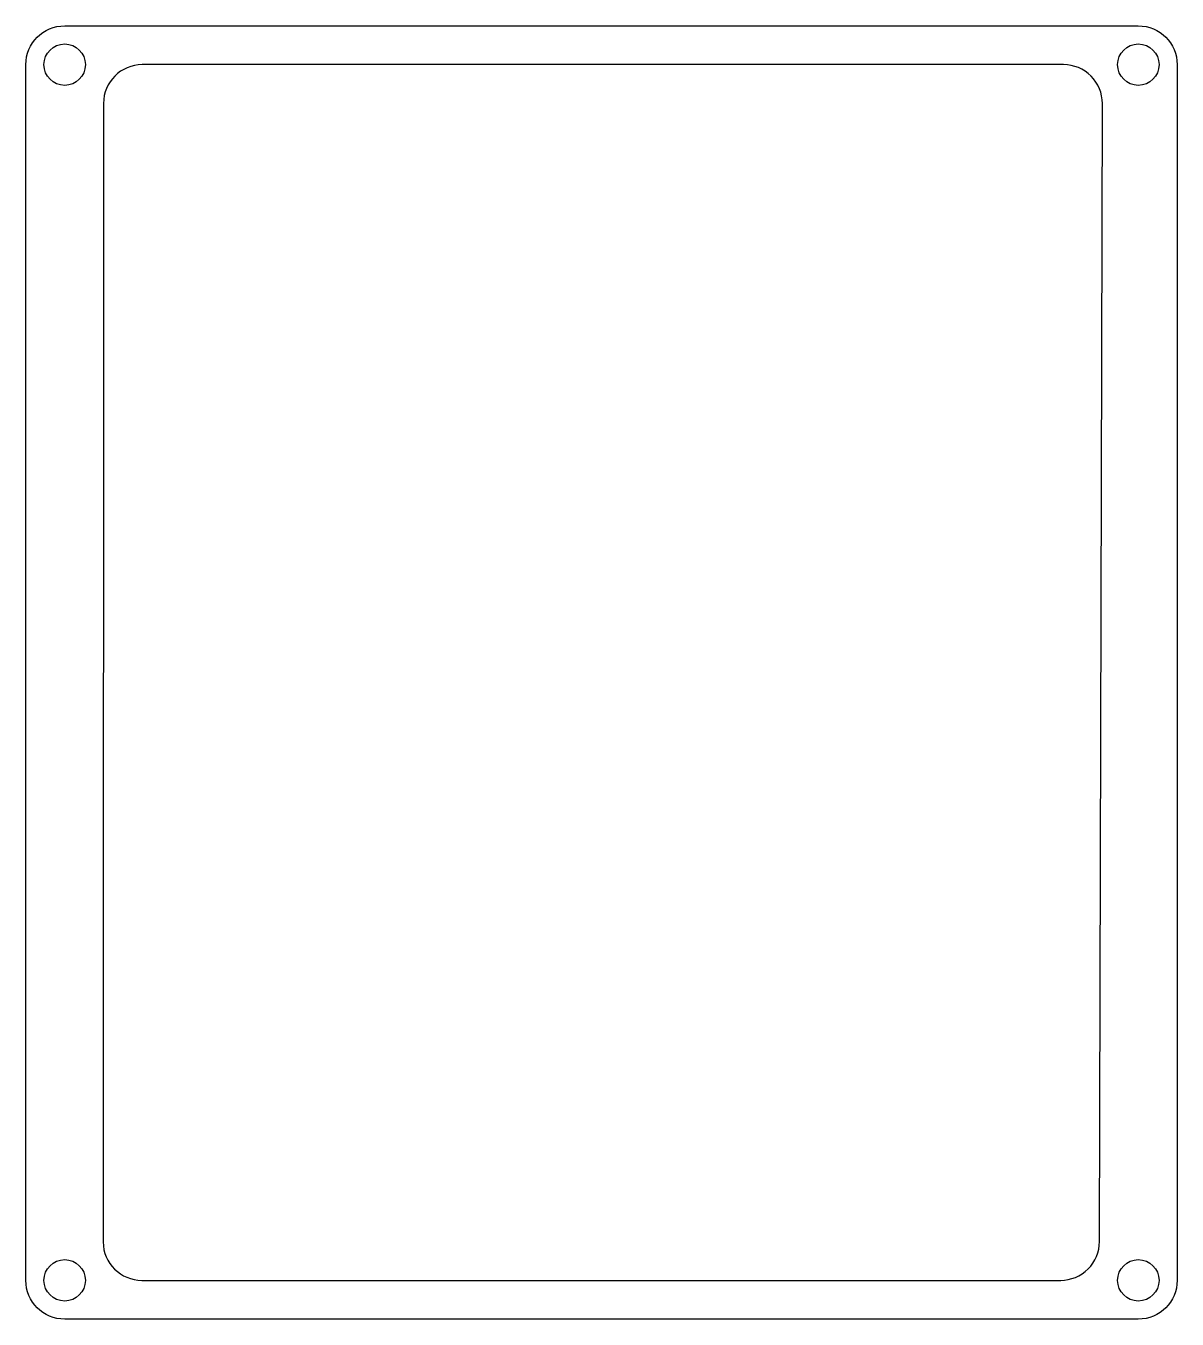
# Model space of a CAD drawing. Header units: millimetres. Extents: x -188 to -98, y 46 to 146.
import ezdxf

# ---------------------------------------------------------------- set-up
doc = ezdxf.new("R2010")
doc.units = ezdxf.units.MM
doc.layers.get('0').update_dxf_attribs({"linetype": 'CONTINUOUS'})

msp = doc.modelspace()

# ---------------------------------------------------------------- linework, layer by layer
for points in [[(-187.5, 143, -0.41421), (-184.5, 146), (-101.5, 146, -0.41421), (-98.5, 143), (-98.5, 49, -0.41421), (-101.5, 46), (-184.5, 46, -0.41421), (-187.5, 49)], [(-104.5, 52.02), (-104.28, 139.99, 0.41496), (-107.28, 143), (-178.5, 143, 0.41411), (-181.5, 140), (-181.53, 51.97, 0.41089), (-178.53, 49), (-107.5, 49, 0.41425), (-104.5, 52)]]:
    msp.add_lwpolyline(points, format="xyb", close=True)
for centre in [(-184.5, 143), (-101.5, 143), (-184.5, 49), (-101.5, 49)]:
    msp.add_circle(centre, 1.6)

doc.saveas('drawing.dxf')
